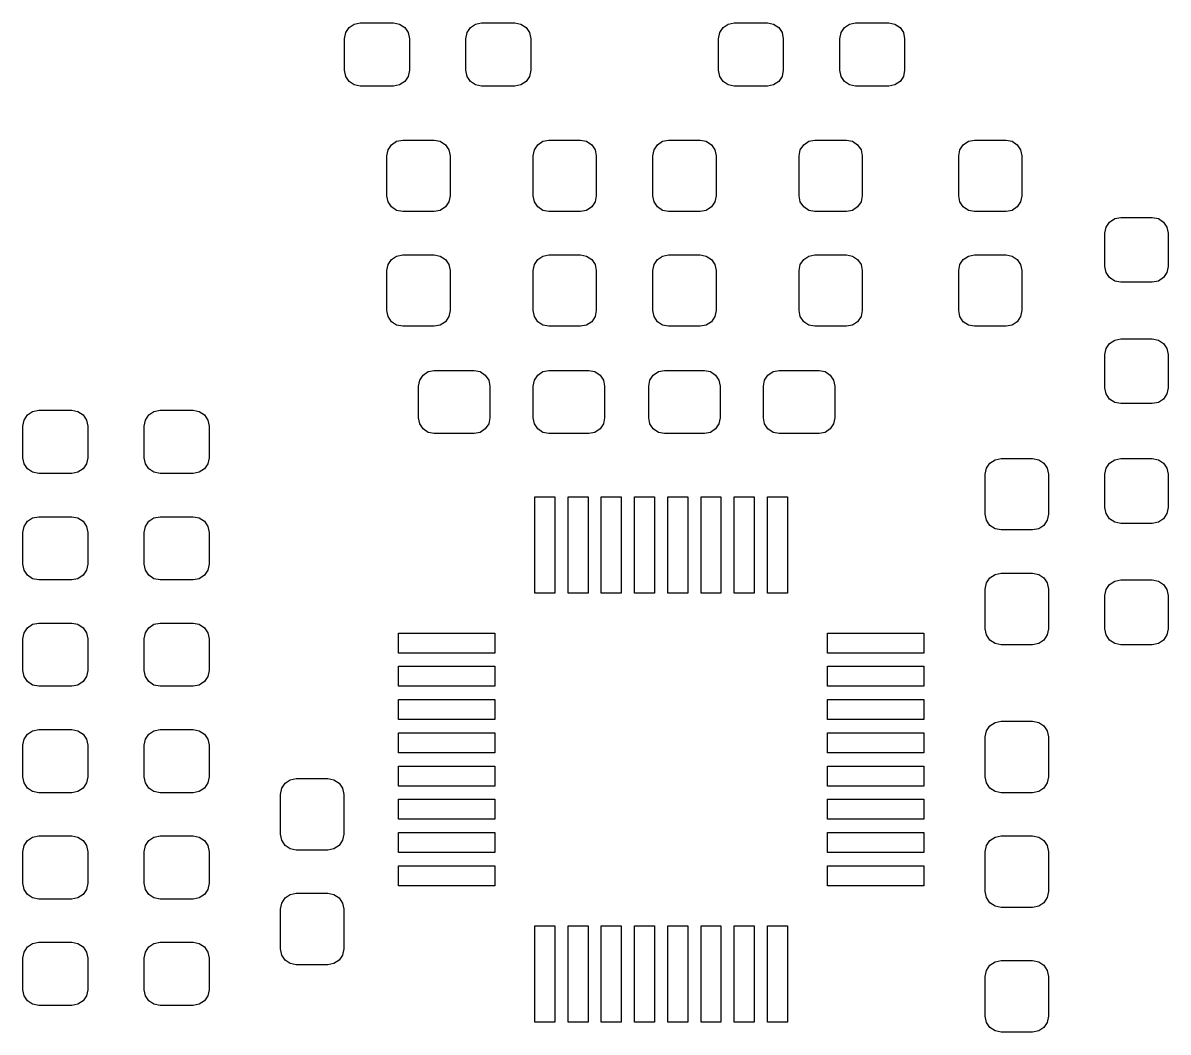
# Model space of a CAD drawing. Extents: x 102.9 to 148.3, y -104.1 to -77.3.
# Drawn here: x 131 to 148.22, y -92.47 to -77.3 of the extents above; entities that cross this region are included whole.
import ezdxf

# ---------------------------------------------------------------- set-up
doc = ezdxf.new("R2010")
doc.units = 0
doc.layers.add('BLACK', color=7, linetype='CONTINUOUS')

msp = doc.modelspace()

# ---------------------------------------------------------------- linework, layer by layer
at = {"layer": 'BLACK', "linetype": 'CONTINUOUS'}
for p, q in [((135.907062, -77.369562), (135.984113, -77.318079)), ((135.984113, -77.318079), (136.075, -77.3)), ((136.075, -77.3), (136.575, -77.3)), ((136.575, -77.3), (136.665887, -77.318079)), ((136.665887, -77.318079), (136.742938, -77.369562)), ((137.732062, -77.369562), (137.809113, -77.318079)), ((137.809113, -77.318079), (137.9, -77.3)), ((137.9, -77.3), (138.4, -77.3)), ((138.4, -77.3), (138.490887, -77.318079)), ((138.490887, -77.318079), (138.567938, -77.369562)), ((141.532062, -77.369562), (141.609113, -77.318079)), ((141.609113, -77.318079), (141.7, -77.3)), ((141.7, -77.3), (142.2, -77.3)), ((142.2, -77.3), (142.290887, -77.318079)), ((142.290887, -77.318079), (142.367938, -77.369562)), ((143.357062, -77.369562), (143.434113, -77.318079)), ((143.434113, -77.318079), (143.525, -77.3)), ((143.525, -77.3), (144.025, -77.3)), ((144.025, -77.3), (144.115887, -77.318079)), ((144.115887, -77.318079), (144.192938, -77.369562)), ((135.8375, -77.5375), (135.855579, -77.446613)), ((135.855579, -77.446613), (135.907062, -77.369562)), ((136.742938, -77.369562), (136.794421, -77.446613)), ((136.794421, -77.446613), (136.8125, -77.5375)), ((137.6625, -77.5375), (137.680579, -77.446613)), ((137.680579, -77.446613), (137.732062, -77.369562)), ((138.567938, -77.369562), (138.619421, -77.446613)), ((138.619421, -77.446613), (138.6375, -77.5375)), ((141.4625, -77.5375), (141.480579, -77.446613)), ((141.480579, -77.446613), (141.532062, -77.369562)), ((142.367938, -77.369562), (142.419421, -77.446613)), ((142.419421, -77.446613), (142.4375, -77.5375)), ((143.2875, -77.5375), (143.305579, -77.446613)), ((143.305579, -77.446613), (143.357062, -77.369562)), ((144.192938, -77.369562), (144.244421, -77.446613)), ((144.244421, -77.446613), (144.2625, -77.5375)), ((135.8375, -78.0125), (135.8375, -77.5375)), ((136.8125, -77.5375), (136.8125, -78.0125)), ((137.6625, -78.0125), (137.6625, -77.5375)), ((138.6375, -77.5375), (138.6375, -78.0125)), ((141.4625, -78.0125), (141.4625, -77.5375)), ((142.4375, -77.5375), (142.4375, -78.0125)), ((143.2875, -78.0125), (143.2875, -77.5375)), ((144.2625, -77.5375), (144.2625, -78.0125)), ((135.855579, -78.103387), (135.8375, -78.0125)), ((136.8125, -78.0125), (136.794421, -78.103387)), ((137.680579, -78.103387), (137.6625, -78.0125)), ((138.6375, -78.0125), (138.619421, -78.103387)), ((141.480579, -78.103387), (141.4625, -78.0125)), ((142.4375, -78.0125), (142.419421, -78.103387)), ((143.305579, -78.103387), (143.2875, -78.0125)), ((144.2625, -78.0125), (144.244421, -78.103387)), ((135.907062, -78.180438), (135.855579, -78.103387)), ((135.984113, -78.231921), (135.907062, -78.180438)), ((136.742938, -78.180438), (136.665887, -78.231921)), ((136.794421, -78.103387), (136.742938, -78.180438)), ((137.732062, -78.180438), (137.680579, -78.103387)), ((137.809113, -78.231921), (137.732062, -78.180438)), ((138.567938, -78.180438), (138.490887, -78.231921)), ((138.619421, -78.103387), (138.567938, -78.180438)), ((141.532062, -78.180438), (141.480579, -78.103387)), ((141.609113, -78.231921), (141.532062, -78.180438)), ((142.367938, -78.180438), (142.290887, -78.231921)), ((142.419421, -78.103387), (142.367938, -78.180438)), ((143.357062, -78.180438), (143.305579, -78.103387)), ((143.434113, -78.231921), (143.357062, -78.180438)), ((144.192938, -78.180438), (144.115887, -78.231921)), ((144.244421, -78.103387), (144.192938, -78.180438)), ((136.075, -78.25), (135.984113, -78.231921)), ((136.575, -78.25), (136.075, -78.25)), ((136.665887, -78.231921), (136.575, -78.25)), ((137.9, -78.25), (137.809113, -78.231921)), ((138.4, -78.25), (137.9, -78.25)), ((138.490887, -78.231921), (138.4, -78.25)), ((141.7, -78.25), (141.609113, -78.231921)), ((142.2, -78.25), (141.7, -78.25)), ((142.290887, -78.231921), (142.2, -78.25)), ((143.525, -78.25), (143.434113, -78.231921)), ((144.025, -78.25), (143.525, -78.25)), ((144.115887, -78.231921), (144.025, -78.25)), ((136.621613, -79.080579), (136.7125, -79.0625)), ((136.7125, -79.0625), (137.1875, -79.0625)), ((137.1875, -79.0625), (137.278387, -79.080579)), ((138.821613, -79.080579), (138.9125, -79.0625)), ((138.9125, -79.0625), (139.3875, -79.0625)), ((139.3875, -79.0625), (139.478387, -79.080579)), ((140.621613, -79.080579), (140.7125, -79.0625)), ((140.7125, -79.0625), (141.1875, -79.0625)), ((141.1875, -79.0625), (141.278387, -79.080579)), ((142.821613, -79.080579), (142.9125, -79.0625)), ((142.9125, -79.0625), (143.3875, -79.0625)), ((143.3875, -79.0625), (143.478387, -79.080579)), ((145.221613, -79.080579), (145.3125, -79.0625)), ((145.3125, -79.0625), (145.7875, -79.0625)), ((145.7875, -79.0625), (145.878387, -79.080579)), ((136.475, -79.3), (136.493079, -79.209113)), ((136.493079, -79.209113), (136.544562, -79.132062)), ((136.544562, -79.132062), (136.621613, -79.080579)), ((137.278387, -79.080579), (137.355438, -79.132062)), ((137.355438, -79.132062), (137.406921, -79.209113)), ((137.406921, -79.209113), (137.425, -79.3)), ((138.675, -79.3), (138.693079, -79.209113)), ((138.693079, -79.209113), (138.744562, -79.132062)), ((138.744562, -79.132062), (138.821613, -79.080579)), ((139.478387, -79.080579), (139.555438, -79.132062)), ((139.555438, -79.132062), (139.606921, -79.209113)), ((139.606921, -79.209113), (139.625, -79.3)), ((140.475, -79.3), (140.493079, -79.209113)), ((140.493079, -79.209113), (140.544562, -79.132062)), ((140.544562, -79.132062), (140.621613, -79.080579)), ((141.278387, -79.080579), (141.355438, -79.132062)), ((141.355438, -79.132062), (141.406921, -79.209113)), ((141.406921, -79.209113), (141.425, -79.3)), ((142.675, -79.3), (142.693079, -79.209113)), ((142.693079, -79.209113), (142.744562, -79.132062)), ((142.744562, -79.132062), (142.821613, -79.080579)), ((143.478387, -79.080579), (143.555438, -79.132062)), ((143.555438, -79.132062), (143.606921, -79.209113)), ((143.606921, -79.209113), (143.625, -79.3)), ((145.075, -79.3), (145.093079, -79.209113)), ((145.093079, -79.209113), (145.144562, -79.132062)), ((145.144562, -79.132062), (145.221613, -79.080579)), ((145.878387, -79.080579), (145.955438, -79.132062)), ((145.955438, -79.132062), (146.006921, -79.209113)), ((146.006921, -79.209113), (146.025, -79.3)), ((136.475, -79.9), (136.475, -79.3)), ((137.425, -79.3), (137.425, -79.9)), ((138.675, -79.9), (138.675, -79.3)), ((139.625, -79.3), (139.625, -79.9)), ((140.475, -79.9), (140.475, -79.3)), ((141.425, -79.3), (141.425, -79.9)), ((142.675, -79.9), (142.675, -79.3)), ((143.625, -79.3), (143.625, -79.9)), ((145.075, -79.9), (145.075, -79.3)), ((146.025, -79.3), (146.025, -79.9)), ((136.493079, -79.990887), (136.475, -79.9)), ((137.425, -79.9), (137.406921, -79.990887)), ((138.693079, -79.990887), (138.675, -79.9)), ((139.625, -79.9), (139.606921, -79.990887)), ((140.493079, -79.990887), (140.475, -79.9)), ((141.425, -79.9), (141.406921, -79.990887)), ((142.693079, -79.990887), (142.675, -79.9)), ((143.625, -79.9), (143.606921, -79.990887)), ((145.093079, -79.990887), (145.075, -79.9)), ((146.025, -79.9), (146.006921, -79.990887)), ((136.544562, -80.067938), (136.493079, -79.990887)), ((136.621613, -80.119421), (136.544562, -80.067938)), ((137.355438, -80.067938), (137.278387, -80.119421)), ((137.406921, -79.990887), (137.355438, -80.067938)), ((138.744562, -80.067938), (138.693079, -79.990887)), ((138.821613, -80.119421), (138.744562, -80.067938)), ((139.555438, -80.067938), (139.478387, -80.119421)), ((139.606921, -79.990887), (139.555438, -80.067938)), ((140.544562, -80.067938), (140.493079, -79.990887)), ((140.621613, -80.119421), (140.544562, -80.067938)), ((141.355438, -80.067938), (141.278387, -80.119421)), ((141.406921, -79.990887), (141.355438, -80.067938)), ((142.744562, -80.067938), (142.693079, -79.990887)), ((142.821613, -80.119421), (142.744562, -80.067938)), ((143.555438, -80.067938), (143.478387, -80.119421)), ((143.606921, -79.990887), (143.555438, -80.067938)), ((145.144562, -80.067938), (145.093079, -79.990887)), ((145.221613, -80.119421), (145.144562, -80.067938)), ((145.955438, -80.067938), (145.878387, -80.119421)), ((146.006921, -79.990887), (145.955438, -80.067938)), ((136.7125, -80.1375), (136.621613, -80.119421)), ((137.1875, -80.1375), (136.7125, -80.1375)), ((137.278387, -80.119421), (137.1875, -80.1375)), ((138.9125, -80.1375), (138.821613, -80.119421)), ((139.3875, -80.1375), (138.9125, -80.1375)), ((139.478387, -80.119421), (139.3875, -80.1375)), ((140.7125, -80.1375), (140.621613, -80.119421)), ((141.1875, -80.1375), (140.7125, -80.1375)), ((141.278387, -80.119421), (141.1875, -80.1375)), ((142.9125, -80.1375), (142.821613, -80.119421)), ((143.3875, -80.1375), (142.9125, -80.1375)), ((143.478387, -80.119421), (143.3875, -80.1375)), ((145.3125, -80.1375), (145.221613, -80.119421)), ((145.7875, -80.1375), (145.3125, -80.1375)), ((145.878387, -80.119421), (145.7875, -80.1375)), ((147.344562, -80.294562), (147.421613, -80.243079)), ((147.421613, -80.243079), (147.5125, -80.225)), ((147.5125, -80.225), (147.9875, -80.225)), ((147.9875, -80.225), (148.078387, -80.243079)), ((148.078387, -80.243079), (148.155438, -80.294562)), ((147.275, -80.4625), (147.293079, -80.371613)), ((147.293079, -80.371613), (147.344562, -80.294562)), ((148.155438, -80.294562), (148.206921, -80.371613)), ((148.206921, -80.371613), (148.225, -80.4625)), ((147.275, -80.9625), (147.275, -80.4625)), ((148.225, -80.4625), (148.225, -80.9625)), ((136.475, -81.025), (136.493079, -80.934113)), ((136.493079, -80.934113), (136.544562, -80.857062)), ((136.544562, -80.857062), (136.621613, -80.805579)), ((136.621613, -80.805579), (136.7125, -80.7875)), ((136.7125, -80.7875), (137.1875, -80.7875)), ((137.1875, -80.7875), (137.278387, -80.805579)), ((137.278387, -80.805579), (137.355438, -80.857062)), ((137.355438, -80.857062), (137.406921, -80.934113)), ((137.406921, -80.934113), (137.425, -81.025)), ((138.675, -81.025), (138.693079, -80.934113)), ((138.693079, -80.934113), (138.744562, -80.857062)), ((138.744562, -80.857062), (138.821613, -80.805579)), ((138.821613, -80.805579), (138.9125, -80.7875)), ((138.9125, -80.7875), (139.3875, -80.7875)), ((139.3875, -80.7875), (139.478387, -80.805579)), ((139.478387, -80.805579), (139.555438, -80.857062)), ((139.555438, -80.857062), (139.606921, -80.934113)), ((139.606921, -80.934113), (139.625, -81.025)), ((140.475, -81.025), (140.493079, -80.934113)), ((140.493079, -80.934113), (140.544562, -80.857062)), ((140.544562, -80.857062), (140.621613, -80.805579)), ((140.621613, -80.805579), (140.7125, -80.7875)), ((140.7125, -80.7875), (141.1875, -80.7875)), ((141.1875, -80.7875), (141.278387, -80.805579)), ((141.278387, -80.805579), (141.355438, -80.857062)), ((141.355438, -80.857062), (141.406921, -80.934113)), ((141.406921, -80.934113), (141.425, -81.025)), ((142.675, -81.025), (142.693079, -80.934113)), ((142.693079, -80.934113), (142.744562, -80.857062)), ((142.744562, -80.857062), (142.821613, -80.805579)), ((142.821613, -80.805579), (142.9125, -80.7875)), ((142.9125, -80.7875), (143.3875, -80.7875)), ((143.3875, -80.7875), (143.478387, -80.805579)), ((143.478387, -80.805579), (143.555438, -80.857062)), ((143.555438, -80.857062), (143.606921, -80.934113)), ((143.606921, -80.934113), (143.625, -81.025)), ((145.075, -81.025), (145.093079, -80.934113)), ((145.093079, -80.934113), (145.144562, -80.857062)), ((145.144562, -80.857062), (145.221613, -80.805579)), ((145.221613, -80.805579), (145.3125, -80.7875)), ((145.3125, -80.7875), (145.7875, -80.7875)), ((145.7875, -80.7875), (145.878387, -80.805579)), ((145.878387, -80.805579), (145.955438, -80.857062)), ((145.955438, -80.857062), (146.006921, -80.934113)), ((146.006921, -80.934113), (146.025, -81.025)), ((136.475, -81.625), (136.475, -81.025)), ((137.425, -81.025), (137.425, -81.625)), ((138.675, -81.625), (138.675, -81.025)), ((139.625, -81.025), (139.625, -81.625)), ((140.475, -81.625), (140.475, -81.025)), ((141.425, -81.025), (141.425, -81.625)), ((142.675, -81.625), (142.675, -81.025)), ((143.625, -81.025), (143.625, -81.625)), ((145.075, -81.625), (145.075, -81.025)), ((146.025, -81.025), (146.025, -81.625)), ((147.293079, -81.053387), (147.275, -80.9625)), ((147.344562, -81.130438), (147.293079, -81.053387)), ((148.206921, -81.053387), (148.155438, -81.130438)), ((148.225, -80.9625), (148.206921, -81.053387)), ((147.421613, -81.181921), (147.344562, -81.130438)), ((147.5125, -81.2), (147.421613, -81.181921)), ((147.9875, -81.2), (147.5125, -81.2)), ((148.078387, -81.181921), (147.9875, -81.2)), ((148.155438, -81.130438), (148.078387, -81.181921)), ((136.493079, -81.715887), (136.475, -81.625)), ((137.425, -81.625), (137.406921, -81.715887)), ((138.693079, -81.715887), (138.675, -81.625)), ((139.625, -81.625), (139.606921, -81.715887)), ((140.493079, -81.715887), (140.475, -81.625)), ((141.425, -81.625), (141.406921, -81.715887)), ((142.693079, -81.715887), (142.675, -81.625)), ((143.625, -81.625), (143.606921, -81.715887)), ((145.093079, -81.715887), (145.075, -81.625)), ((146.025, -81.625), (146.006921, -81.715887)), ((136.544562, -81.792938), (136.493079, -81.715887)), ((136.621613, -81.844421), (136.544562, -81.792938)), ((137.355438, -81.792938), (137.278387, -81.844421)), ((137.406921, -81.715887), (137.355438, -81.792938)), ((138.744562, -81.792938), (138.693079, -81.715887)), ((138.821613, -81.844421), (138.744562, -81.792938)), ((139.555438, -81.792938), (139.478387, -81.844421)), ((139.606921, -81.715887), (139.555438, -81.792938)), ((140.544562, -81.792938), (140.493079, -81.715887)), ((140.621613, -81.844421), (140.544562, -81.792938)), ((141.355438, -81.792938), (141.278387, -81.844421)), ((141.406921, -81.715887), (141.355438, -81.792938)), ((142.744562, -81.792938), (142.693079, -81.715887)), ((142.821613, -81.844421), (142.744562, -81.792938)), ((143.555438, -81.792938), (143.478387, -81.844421)), ((143.606921, -81.715887), (143.555438, -81.792938)), ((145.144562, -81.792938), (145.093079, -81.715887)), ((145.221613, -81.844421), (145.144562, -81.792938)), ((145.955438, -81.792938), (145.878387, -81.844421)), ((146.006921, -81.715887), (145.955438, -81.792938)), ((136.7125, -81.8625), (136.621613, -81.844421)), ((137.1875, -81.8625), (136.7125, -81.8625)), ((137.278387, -81.844421), (137.1875, -81.8625)), ((138.9125, -81.8625), (138.821613, -81.844421)), ((139.3875, -81.8625), (138.9125, -81.8625)), ((139.478387, -81.844421), (139.3875, -81.8625)), ((140.7125, -81.8625), (140.621613, -81.844421)), ((141.1875, -81.8625), (140.7125, -81.8625)), ((141.278387, -81.844421), (141.1875, -81.8625)), ((142.9125, -81.8625), (142.821613, -81.844421)), ((143.3875, -81.8625), (142.9125, -81.8625)), ((143.478387, -81.844421), (143.3875, -81.8625)), ((145.3125, -81.8625), (145.221613, -81.844421)), ((145.7875, -81.8625), (145.3125, -81.8625)), ((145.878387, -81.844421), (145.7875, -81.8625)), ((147.293079, -82.196613), (147.344562, -82.119562)), ((147.344562, -82.119562), (147.421613, -82.068079)), ((147.421613, -82.068079), (147.5125, -82.05)), ((147.5125, -82.05), (147.9875, -82.05)), ((147.9875, -82.05), (148.078387, -82.068079)), ((148.078387, -82.068079), (148.155438, -82.119562)), ((148.155438, -82.119562), (148.206921, -82.196613)), ((147.275, -82.2875), (147.293079, -82.196613)), ((147.275, -82.7875), (147.275, -82.2875)), ((148.206921, -82.196613), (148.225, -82.2875)), ((148.225, -82.2875), (148.225, -82.7875)), ((136.95, -82.7625), (136.968079, -82.671613)), ((136.968079, -82.671613), (137.019562, -82.594562)), ((137.019562, -82.594562), (137.096613, -82.543079)), ((137.096613, -82.543079), (137.1875, -82.525)), ((137.1875, -82.525), (137.7875, -82.525)), ((137.7875, -82.525), (137.878387, -82.543079)), ((137.878387, -82.543079), (137.955438, -82.594562)), ((137.955438, -82.594562), (138.006921, -82.671613)), ((138.006921, -82.671613), (138.025, -82.7625)), ((138.675, -82.7625), (138.693079, -82.671613)), ((138.693079, -82.671613), (138.744562, -82.594562)), ((138.744562, -82.594562), (138.821613, -82.543079)), ((138.821613, -82.543079), (138.9125, -82.525)), ((138.9125, -82.525), (139.5125, -82.525)), ((139.5125, -82.525), (139.603387, -82.543079)), ((139.603387, -82.543079), (139.680438, -82.594562)), ((139.680438, -82.594562), (139.731921, -82.671613)), ((139.731921, -82.671613), (139.75, -82.7625)), ((140.4125, -82.7625), (140.430579, -82.671613)), ((140.430579, -82.671613), (140.482062, -82.594562)), ((140.482062, -82.594562), (140.559113, -82.543079)), ((140.559113, -82.543079), (140.65, -82.525)), ((140.65, -82.525), (141.25, -82.525)), ((141.25, -82.525), (141.340887, -82.543079)), ((141.340887, -82.543079), (141.417938, -82.594562)), ((141.417938, -82.594562), (141.469421, -82.671613)), ((141.469421, -82.671613), (141.4875, -82.7625)), ((142.1375, -82.7625), (142.155579, -82.671613)), ((142.155579, -82.671613), (142.207062, -82.594562)), ((142.207062, -82.594562), (142.284113, -82.543079)), ((142.284113, -82.543079), (142.375, -82.525)), ((142.375, -82.525), (142.975, -82.525)), ((142.975, -82.525), (143.065887, -82.543079)), ((143.065887, -82.543079), (143.142938, -82.594562)), ((143.142938, -82.594562), (143.194421, -82.671613)), ((143.194421, -82.671613), (143.2125, -82.7625)), ((136.95, -83.2375), (136.95, -82.7625)), ((138.025, -82.7625), (138.025, -83.2375)), ((138.675, -83.2375), (138.675, -82.7625)), ((139.75, -82.7625), (139.75, -83.2375)), ((140.4125, -83.2375), (140.4125, -82.7625)), ((141.4875, -82.7625), (141.4875, -83.2375)), ((142.1375, -83.2375), (142.1375, -82.7625)), ((143.2125, -82.7625), (143.2125, -83.2375)), ((147.293079, -82.878387), (147.275, -82.7875)), ((148.225, -82.7875), (148.206921, -82.878387)), ((147.344562, -82.955438), (147.293079, -82.878387)), ((147.421613, -83.006921), (147.344562, -82.955438)), ((147.5125, -83.025), (147.421613, -83.006921)), ((148.078387, -83.006921), (147.9875, -83.025)), ((148.155438, -82.955438), (148.078387, -83.006921)), ((148.206921, -82.878387), (148.155438, -82.955438)), ((131.018079, -83.271613), (131.069562, -83.194562)), ((131.069562, -83.194562), (131.146613, -83.143079)), ((131.146613, -83.143079), (131.2375, -83.125)), ((131.2375, -83.125), (131.7375, -83.125)), ((131.7375, -83.125), (131.828387, -83.143079)), ((131.828387, -83.143079), (131.905438, -83.194562)), ((131.905438, -83.194562), (131.956921, -83.271613)), ((132.843079, -83.271613), (132.894562, -83.194562)), ((132.894562, -83.194562), (132.971613, -83.143079)), ((132.971613, -83.143079), (133.0625, -83.125)), ((133.0625, -83.125), (133.5625, -83.125)), ((133.5625, -83.125), (133.653387, -83.143079)), ((133.653387, -83.143079), (133.730438, -83.194562)), ((133.730438, -83.194562), (133.781921, -83.271613)), ((147.9875, -83.025), (147.5125, -83.025)), ((131, -83.3625), (131.018079, -83.271613)), ((131, -83.8375), (131, -83.3625)), ((131.956921, -83.271613), (131.975, -83.3625)), ((131.975, -83.3625), (131.975, -83.8375)), ((132.825, -83.3625), (132.843079, -83.271613)), ((132.825, -83.8375), (132.825, -83.3625)), ((133.781921, -83.271613), (133.8, -83.3625)), ((133.8, -83.3625), (133.8, -83.8375)), ((136.968079, -83.328387), (136.95, -83.2375)), ((137.019562, -83.405438), (136.968079, -83.328387)), ((138.006921, -83.328387), (137.955438, -83.405438)), ((138.025, -83.2375), (138.006921, -83.328387)), ((138.693079, -83.328387), (138.675, -83.2375)), ((138.744562, -83.405438), (138.693079, -83.328387)), ((139.731921, -83.328387), (139.680438, -83.405438)), ((139.75, -83.2375), (139.731921, -83.328387)), ((140.430579, -83.328387), (140.4125, -83.2375)), ((140.482062, -83.405438), (140.430579, -83.328387)), ((141.469421, -83.328387), (141.417938, -83.405438)), ((141.4875, -83.2375), (141.469421, -83.328387)), ((142.155579, -83.328387), (142.1375, -83.2375)), ((142.207062, -83.405438), (142.155579, -83.328387)), ((143.194421, -83.328387), (143.142938, -83.405438)), ((143.2125, -83.2375), (143.194421, -83.328387)), ((137.096613, -83.456921), (137.019562, -83.405438)), ((137.1875, -83.475), (137.096613, -83.456921)), ((137.7875, -83.475), (137.1875, -83.475)), ((137.878387, -83.456921), (137.7875, -83.475)), ((137.955438, -83.405438), (137.878387, -83.456921)), ((138.821613, -83.456921), (138.744562, -83.405438)), ((138.9125, -83.475), (138.821613, -83.456921)), ((139.5125, -83.475), (138.9125, -83.475)), ((139.603387, -83.456921), (139.5125, -83.475)), ((139.680438, -83.405438), (139.603387, -83.456921)), ((140.559113, -83.456921), (140.482062, -83.405438)), ((140.65, -83.475), (140.559113, -83.456921)), ((141.25, -83.475), (140.65, -83.475)), ((141.340887, -83.456921), (141.25, -83.475)), ((141.417938, -83.405438), (141.340887, -83.456921)), ((142.284113, -83.456921), (142.207062, -83.405438)), ((142.375, -83.475), (142.284113, -83.456921)), ((142.975, -83.475), (142.375, -83.475)), ((143.065887, -83.456921), (142.975, -83.475)), ((143.142938, -83.405438), (143.065887, -83.456921)), ((131.018079, -83.928387), (131, -83.8375)), ((131.975, -83.8375), (131.956921, -83.928387)), ((132.843079, -83.928387), (132.825, -83.8375)), ((133.8, -83.8375), (133.781921, -83.928387)), ((145.544562, -83.919562), (145.621613, -83.868079)), ((145.621613, -83.868079), (145.7125, -83.85)), ((145.7125, -83.85), (146.1875, -83.85)), ((146.1875, -83.85), (146.278387, -83.868079)), ((146.278387, -83.868079), (146.355438, -83.919562)), ((147.344562, -83.919562), (147.421613, -83.868079)), ((147.421613, -83.868079), (147.5125, -83.85)), ((147.5125, -83.85), (147.9875, -83.85)), ((147.9875, -83.85), (148.078387, -83.868079)), ((148.078387, -83.868079), (148.155438, -83.919562)), ((131.069562, -84.005438), (131.018079, -83.928387)), ((131.146613, -84.056921), (131.069562, -84.005438)), ((131.2375, -84.075), (131.146613, -84.056921)), ((131.828387, -84.056921), (131.7375, -84.075)), ((131.905438, -84.005438), (131.828387, -84.056921)), ((131.956921, -83.928387), (131.905438, -84.005438)), ((132.894562, -84.005438), (132.843079, -83.928387)), ((132.971613, -84.056921), (132.894562, -84.005438)), ((133.0625, -84.075), (132.971613, -84.056921)), ((133.653387, -84.056921), (133.5625, -84.075)), ((133.730438, -84.005438), (133.653387, -84.056921)), ((133.781921, -83.928387), (133.730438, -84.005438)), ((145.475, -84.0875), (145.493079, -83.996613)), ((145.493079, -83.996613), (145.544562, -83.919562)), ((146.355438, -83.919562), (146.406921, -83.996613)), ((146.406921, -83.996613), (146.425, -84.0875)), ((147.275, -84.0875), (147.293079, -83.996613)), ((147.293079, -83.996613), (147.344562, -83.919562)), ((148.155438, -83.919562), (148.206921, -83.996613)), ((148.206921, -83.996613), (148.225, -84.0875)), ((131.7375, -84.075), (131.2375, -84.075)), ((133.5625, -84.075), (133.0625, -84.075)), ((145.475, -84.6875), (145.475, -84.0875)), ((146.425, -84.0875), (146.425, -84.6875)), ((147.275, -84.5875), (147.275, -84.0875)), ((148.225, -84.0875), (148.225, -84.5875)), ((138.7, -85.875), (138.7, -84.425)), ((138.7, -84.425), (139, -84.425)), ((139, -84.425), (139, -85.875)), ((139.2, -85.875), (139.2, -84.425)), ((139.2, -84.425), (139.5, -84.425)), ((139.5, -84.425), (139.5, -85.875)), ((139.7, -85.875), (139.7, -84.425)), ((139.7, -84.425), (140, -84.425)), ((140, -84.425), (140, -85.875)), ((140.2, -85.875), (140.2, -84.425)), ((140.2, -84.425), (140.5, -84.425)), ((140.5, -84.425), (140.5, -85.875)), ((140.7, -85.875), (140.7, -84.425)), ((140.7, -84.425), (141, -84.425)), ((141, -84.425), (141, -85.875)), ((141.2, -85.875), (141.2, -84.425)), ((141.2, -84.425), (141.5, -84.425)), ((141.5, -84.425), (141.5, -85.875)), ((141.7, -85.875), (141.7, -84.425)), ((141.7, -84.425), (142, -84.425)), ((142, -84.425), (142, -85.875)), ((142.2, -85.875), (142.2, -84.425)), ((142.2, -84.425), (142.5, -84.425)), ((142.5, -84.425), (142.5, -85.875)), ((131.069562, -84.794562), (131.146613, -84.743079)), ((131.146613, -84.743079), (131.2375, -84.725)), ((131.2375, -84.725), (131.7375, -84.725)), ((131.7375, -84.725), (131.828387, -84.743079)), ((131.828387, -84.743079), (131.905438, -84.794562)), ((132.894562, -84.794562), (132.971613, -84.743079)), ((132.971613, -84.743079), (133.0625, -84.725)), ((133.0625, -84.725), (133.5625, -84.725)), ((133.5625, -84.725), (133.653387, -84.743079)), ((133.653387, -84.743079), (133.730438, -84.794562)), ((145.493079, -84.778387), (145.475, -84.6875)), ((146.425, -84.6875), (146.406921, -84.778387)), ((147.293079, -84.678387), (147.275, -84.5875)), ((147.344562, -84.755438), (147.293079, -84.678387)), ((148.206921, -84.678387), (148.155438, -84.755438)), ((148.225, -84.5875), (148.206921, -84.678387)), ((131, -84.9625), (131.018079, -84.871613)), ((131.018079, -84.871613), (131.069562, -84.794562)), ((131.905438, -84.794562), (131.956921, -84.871613)), ((131.956921, -84.871613), (131.975, -84.9625)), ((132.825, -84.9625), (132.843079, -84.871613)), ((132.843079, -84.871613), (132.894562, -84.794562)), ((133.730438, -84.794562), (133.781921, -84.871613)), ((133.781921, -84.871613), (133.8, -84.9625)), ((145.544562, -84.855438), (145.493079, -84.778387)), ((145.621613, -84.906921), (145.544562, -84.855438)), ((145.7125, -84.925), (145.621613, -84.906921)), ((146.278387, -84.906921), (146.1875, -84.925)), ((146.355438, -84.855438), (146.278387, -84.906921)), ((146.406921, -84.778387), (146.355438, -84.855438)), ((147.421613, -84.806921), (147.344562, -84.755438)), ((147.5125, -84.825), (147.421613, -84.806921)), ((147.9875, -84.825), (147.5125, -84.825)), ((148.078387, -84.806921), (147.9875, -84.825)), ((148.155438, -84.755438), (148.078387, -84.806921)), ((131, -85.4375), (131, -84.9625)), ((131.975, -84.9625), (131.975, -85.4375)), ((132.825, -85.4375), (132.825, -84.9625)), ((133.8, -84.9625), (133.8, -85.4375)), ((146.1875, -84.925), (145.7125, -84.925)), ((131.018079, -85.528387), (131, -85.4375)), ((131.069562, -85.605438), (131.018079, -85.528387)), ((131.146613, -85.656921), (131.069562, -85.605438)), ((131.905438, -85.605438), (131.828387, -85.656921)), ((131.956921, -85.528387), (131.905438, -85.605438)), ((131.975, -85.4375), (131.956921, -85.528387)), ((132.843079, -85.528387), (132.825, -85.4375)), ((132.894562, -85.605438), (132.843079, -85.528387)), ((132.971613, -85.656921), (132.894562, -85.605438)), ((133.730438, -85.605438), (133.653387, -85.656921)), ((133.781921, -85.528387), (133.730438, -85.605438)), ((133.8, -85.4375), (133.781921, -85.528387)), ((145.544562, -85.644562), (145.621613, -85.593079)), ((145.621613, -85.593079), (145.7125, -85.575)), ((145.7125, -85.575), (146.1875, -85.575)), ((146.1875, -85.575), (146.278387, -85.593079)), ((146.278387, -85.593079), (146.355438, -85.644562)), ((131.2375, -85.675), (131.146613, -85.656921)), ((131.7375, -85.675), (131.2375, -85.675)), ((131.828387, -85.656921), (131.7375, -85.675)), ((133.0625, -85.675), (132.971613, -85.656921)), ((133.5625, -85.675), (133.0625, -85.675)), ((133.653387, -85.656921), (133.5625, -85.675)), ((145.475, -85.8125), (145.493079, -85.721613)), ((145.493079, -85.721613), (145.544562, -85.644562)), ((146.355438, -85.644562), (146.406921, -85.721613)), ((146.406921, -85.721613), (146.425, -85.8125)), ((147.293079, -85.821613), (147.344562, -85.744562)), ((147.344562, -85.744562), (147.421613, -85.693079)), ((147.421613, -85.693079), (147.5125, -85.675)), ((147.5125, -85.675), (147.9875, -85.675)), ((147.9875, -85.675), (148.078387, -85.693079)), ((148.078387, -85.693079), (148.155438, -85.744562)), ((148.155438, -85.744562), (148.206921, -85.821613)), ((139, -85.875), (138.7, -85.875)), ((139.5, -85.875), (139.2, -85.875)), ((140, -85.875), (139.7, -85.875)), ((140.5, -85.875), (140.2, -85.875)), ((141, -85.875), (140.7, -85.875)), ((141.5, -85.875), (141.2, -85.875)), ((142, -85.875), (141.7, -85.875)), ((142.5, -85.875), (142.2, -85.875)), ((145.475, -86.4125), (145.475, -85.8125)), ((146.425, -85.8125), (146.425, -86.4125)), ((147.275, -85.9125), (147.293079, -85.821613)), ((147.275, -86.4125), (147.275, -85.9125)), ((148.206921, -85.821613), (148.225, -85.9125)), ((148.225, -85.9125), (148.225, -86.4125)), ((131.018079, -86.471613), (131.069562, -86.394562)), ((131.069562, -86.394562), (131.146613, -86.343079)), ((131.146613, -86.343079), (131.2375, -86.325)), ((131.2375, -86.325), (131.7375, -86.325)), ((131.7375, -86.325), (131.828387, -86.343079)), ((131.828387, -86.343079), (131.905438, -86.394562)), ((131.905438, -86.394562), (131.956921, -86.471613)), ((132.843079, -86.471613), (132.894562, -86.394562)), ((132.894562, -86.394562), (132.971613, -86.343079)), ((132.971613, -86.343079), (133.0625, -86.325)), ((133.0625, -86.325), (133.5625, -86.325)), ((133.5625, -86.325), (133.653387, -86.343079)), ((133.653387, -86.343079), (133.730438, -86.394562)), ((133.730438, -86.394562), (133.781921, -86.471613)), ((145.493079, -86.503387), (145.475, -86.4125)), ((146.425, -86.4125), (146.406921, -86.503387)), ((147.293079, -86.503387), (147.275, -86.4125)), ((148.225, -86.4125), (148.206921, -86.503387)), ((131, -86.5625), (131.018079, -86.471613)), ((131, -87.0375), (131, -86.5625)), ((131.956921, -86.471613), (131.975, -86.5625)), ((131.975, -86.5625), (131.975, -87.0375)), ((132.825, -86.5625), (132.843079, -86.471613)), ((132.825, -87.0375), (132.825, -86.5625)), ((133.781921, -86.471613), (133.8, -86.5625)), ((133.8, -86.5625), (133.8, -87.0375)), ((136.65, -86.775), (136.65, -86.475)), ((136.65, -86.475), (138.1, -86.475)), ((138.1, -86.475), (138.1, -86.775)), ((143.1, -86.775), (143.1, -86.475)), ((143.1, -86.475), (144.55, -86.475)), ((144.55, -86.475), (144.55, -86.775)), ((145.544562, -86.580438), (145.493079, -86.503387)), ((145.621613, -86.631921), (145.544562, -86.580438)), ((145.7125, -86.65), (145.621613, -86.631921)), ((146.278387, -86.631921), (146.1875, -86.65)), ((146.355438, -86.580438), (146.278387, -86.631921)), ((146.406921, -86.503387), (146.355438, -86.580438)), ((147.344562, -86.580438), (147.293079, -86.503387)), ((147.421613, -86.631921), (147.344562, -86.580438)), ((147.5125, -86.65), (147.421613, -86.631921)), ((148.078387, -86.631921), (147.9875, -86.65)), ((148.155438, -86.580438), (148.078387, -86.631921)), ((148.206921, -86.503387), (148.155438, -86.580438)), ((138.1, -86.775), (136.65, -86.775)), ((144.55, -86.775), (143.1, -86.775)), ((146.1875, -86.65), (145.7125, -86.65)), ((147.9875, -86.65), (147.5125, -86.65)), ((136.65, -87.275), (136.65, -86.975)), ((136.65, -86.975), (138.1, -86.975)), ((138.1, -86.975), (138.1, -87.275)), ((143.1, -87.275), (143.1, -86.975)), ((143.1, -86.975), (144.55, -86.975)), ((144.55, -86.975), (144.55, -87.275)), ((131.018079, -87.128387), (131, -87.0375)), ((131.069562, -87.205438), (131.018079, -87.128387)), ((131.956921, -87.128387), (131.905438, -87.205438)), ((131.975, -87.0375), (131.956921, -87.128387)), ((132.843079, -87.128387), (132.825, -87.0375)), ((132.894562, -87.205438), (132.843079, -87.128387)), ((133.781921, -87.128387), (133.730438, -87.205438)), ((133.8, -87.0375), (133.781921, -87.128387)), ((131.146613, -87.256921), (131.069562, -87.205438)), ((131.2375, -87.275), (131.146613, -87.256921)), ((131.7375, -87.275), (131.2375, -87.275)), ((131.828387, -87.256921), (131.7375, -87.275)), ((131.905438, -87.205438), (131.828387, -87.256921)), ((132.971613, -87.256921), (132.894562, -87.205438)), ((133.0625, -87.275), (132.971613, -87.256921)), ((133.5625, -87.275), (133.0625, -87.275)), ((133.653387, -87.256921), (133.5625, -87.275)), ((133.730438, -87.205438), (133.653387, -87.256921)), ((138.1, -87.275), (136.65, -87.275)), ((144.55, -87.275), (143.1, -87.275)), ((136.65, -87.775), (136.65, -87.475)), ((136.65, -87.475), (138.1, -87.475)), ((138.1, -87.475), (138.1, -87.775)), ((143.1, -87.775), (143.1, -87.475)), ((143.1, -87.475), (144.55, -87.475)), ((144.55, -87.475), (144.55, -87.775)), ((138.1, -87.775), (136.65, -87.775)), ((144.55, -87.775), (143.1, -87.775)), ((145.544562, -87.869562), (145.621613, -87.818079)), ((145.621613, -87.818079), (145.7125, -87.8)), ((145.7125, -87.8), (146.1875, -87.8)), ((146.1875, -87.8), (146.278387, -87.818079)), ((146.278387, -87.818079), (146.355438, -87.869562)), ((131.018079, -88.071613), (131.069562, -87.994562)), ((131.069562, -87.994562), (131.146613, -87.943079)), ((131.146613, -87.943079), (131.2375, -87.925)), ((131.2375, -87.925), (131.7375, -87.925)), ((131.7375, -87.925), (131.828387, -87.943079)), ((131.828387, -87.943079), (131.905438, -87.994562)), ((131.905438, -87.994562), (131.956921, -88.071613)), ((132.843079, -88.071613), (132.894562, -87.994562)), ((132.894562, -87.994562), (132.971613, -87.943079)), ((132.971613, -87.943079), (133.0625, -87.925)), ((133.0625, -87.925), (133.5625, -87.925)), ((133.5625, -87.925), (133.653387, -87.943079)), ((133.653387, -87.943079), (133.730438, -87.994562)), ((133.730438, -87.994562), (133.781921, -88.071613)), ((136.65, -88.275), (136.65, -87.975)), ((136.65, -87.975), (138.1, -87.975)), ((138.1, -87.975), (138.1, -88.275)), ((143.1, -88.275), (143.1, -87.975)), ((143.1, -87.975), (144.55, -87.975)), ((144.55, -87.975), (144.55, -88.275)), ((145.475, -88.0375), (145.493079, -87.946613)), ((145.493079, -87.946613), (145.544562, -87.869562)), ((146.355438, -87.869562), (146.406921, -87.946613)), ((146.406921, -87.946613), (146.425, -88.0375)), ((131, -88.1625), (131.018079, -88.071613)), ((131, -88.6375), (131, -88.1625)), ((131.956921, -88.071613), (131.975, -88.1625)), ((131.975, -88.1625), (131.975, -88.6375)), ((132.825, -88.1625), (132.843079, -88.071613)), ((132.825, -88.6375), (132.825, -88.1625)), ((133.781921, -88.071613), (133.8, -88.1625)), ((133.8, -88.1625), (133.8, -88.6375)), ((145.475, -88.6375), (145.475, -88.0375)), ((146.425, -88.0375), (146.425, -88.6375)), ((138.1, -88.275), (136.65, -88.275)), ((144.55, -88.275), (143.1, -88.275)), ((136.65, -88.775), (136.65, -88.475)), ((136.65, -88.475), (138.1, -88.475)), ((138.1, -88.475), (138.1, -88.775)), ((143.1, -88.775), (143.1, -88.475)), ((143.1, -88.475), (144.55, -88.475)), ((144.55, -88.475), (144.55, -88.775)), ((131.018079, -88.728387), (131, -88.6375)), ((131.975, -88.6375), (131.956921, -88.728387)), ((132.843079, -88.728387), (132.825, -88.6375)), ((133.8, -88.6375), (133.781921, -88.728387)), ((134.944562, -88.732062), (135.021613, -88.680579)), ((135.021613, -88.680579), (135.1125, -88.6625)), ((135.1125, -88.6625), (135.5875, -88.6625)), ((135.5875, -88.6625), (135.678387, -88.680579)), ((135.678387, -88.680579), (135.755438, -88.732062)), ((145.493079, -88.728387), (145.475, -88.6375)), ((146.425, -88.6375), (146.406921, -88.728387)), ((131.069562, -88.805438), (131.018079, -88.728387)), ((131.146613, -88.856921), (131.069562, -88.805438)), ((131.2375, -88.875), (131.146613, -88.856921)), ((131.7375, -88.875), (131.2375, -88.875)), ((131.828387, -88.856921), (131.7375, -88.875)), ((131.905438, -88.805438), (131.828387, -88.856921)), ((131.956921, -88.728387), (131.905438, -88.805438)), ((132.894562, -88.805438), (132.843079, -88.728387)), ((132.971613, -88.856921), (132.894562, -88.805438)), ((133.0625, -88.875), (132.971613, -88.856921)), ((133.5625, -88.875), (133.0625, -88.875)), ((133.653387, -88.856921), (133.5625, -88.875)), ((133.730438, -88.805438), (133.653387, -88.856921)), ((133.781921, -88.728387), (133.730438, -88.805438)), ((134.875, -88.9), (134.893079, -88.809113)), ((134.893079, -88.809113), (134.944562, -88.732062)), ((135.755438, -88.732062), (135.806921, -88.809113)), ((135.806921, -88.809113), (135.825, -88.9)), ((138.1, -88.775), (136.65, -88.775)), ((144.55, -88.775), (143.1, -88.775)), ((145.544562, -88.805438), (145.493079, -88.728387)), ((145.621613, -88.856921), (145.544562, -88.805438)), ((145.7125, -88.875), (145.621613, -88.856921)), ((146.1875, -88.875), (145.7125, -88.875)), ((146.278387, -88.856921), (146.1875, -88.875)), ((146.355438, -88.805438), (146.278387, -88.856921)), ((146.406921, -88.728387), (146.355438, -88.805438)), ((134.875, -89.5), (134.875, -88.9)), ((135.825, -88.9), (135.825, -89.5)), ((136.65, -89.275), (136.65, -88.975)), ((136.65, -88.975), (138.1, -88.975)), ((138.1, -88.975), (138.1, -89.275)), ((143.1, -89.275), (143.1, -88.975)), ((143.1, -88.975), (144.55, -88.975)), ((144.55, -88.975), (144.55, -89.275)), ((138.1, -89.275), (136.65, -89.275)), ((144.55, -89.275), (143.1, -89.275)), ((131.069562, -89.594562), (131.146613, -89.543079)), ((131.146613, -89.543079), (131.2375, -89.525)), ((131.2375, -89.525), (131.7375, -89.525)), ((131.7375, -89.525), (131.828387, -89.543079)), ((131.828387, -89.543079), (131.905438, -89.594562)), ((132.894562, -89.594562), (132.971613, -89.543079)), ((132.971613, -89.543079), (133.0625, -89.525)), ((133.0625, -89.525), (133.5625, -89.525)), ((133.5625, -89.525), (133.653387, -89.543079)), ((133.653387, -89.543079), (133.730438, -89.594562)), ((134.893079, -89.590887), (134.875, -89.5)), ((135.825, -89.5), (135.806921, -89.590887)), ((136.65, -89.775), (136.65, -89.475)), ((136.65, -89.475), (138.1, -89.475)), ((138.1, -89.475), (138.1, -89.775)), ((143.1, -89.775), (143.1, -89.475)), ((143.1, -89.475), (144.55, -89.475)), ((144.55, -89.475), (144.55, -89.775)), ((145.544562, -89.594562), (145.621613, -89.543079)), ((145.621613, -89.543079), (145.7125, -89.525)), ((145.7125, -89.525), (146.1875, -89.525)), ((146.1875, -89.525), (146.278387, -89.543079)), ((146.278387, -89.543079), (146.355438, -89.594562)), ((131, -89.7625), (131.018079, -89.671613)), ((131.018079, -89.671613), (131.069562, -89.594562)), ((131.905438, -89.594562), (131.956921, -89.671613)), ((131.956921, -89.671613), (131.975, -89.7625)), ((132.825, -89.7625), (132.843079, -89.671613)), ((132.843079, -89.671613), (132.894562, -89.594562)), ((133.730438, -89.594562), (133.781921, -89.671613)), ((133.781921, -89.671613), (133.8, -89.7625)), ((134.944562, -89.667938), (134.893079, -89.590887)), ((135.021613, -89.719421), (134.944562, -89.667938)), ((135.1125, -89.7375), (135.021613, -89.719421)), ((135.5875, -89.7375), (135.1125, -89.7375)), ((135.678387, -89.719421), (135.5875, -89.7375)), ((135.755438, -89.667938), (135.678387, -89.719421)), ((135.806921, -89.590887), (135.755438, -89.667938)), ((145.475, -89.7625), (145.493079, -89.671613)), ((145.493079, -89.671613), (145.544562, -89.594562)), ((146.355438, -89.594562), (146.406921, -89.671613)), ((146.406921, -89.671613), (146.425, -89.7625)), ((131, -90.2375), (131, -89.7625)), ((131.975, -89.7625), (131.975, -90.2375)), ((132.825, -90.2375), (132.825, -89.7625)), ((133.8, -89.7625), (133.8, -90.2375)), ((138.1, -89.775), (136.65, -89.775)), ((144.55, -89.775), (143.1, -89.775)), ((145.475, -90.3625), (145.475, -89.7625)), ((146.425, -89.7625), (146.425, -90.3625)), ((136.65, -90.275), (136.65, -89.975)), ((136.65, -89.975), (138.1, -89.975)), ((138.1, -89.975), (138.1, -90.275)), ((143.1, -90.275), (143.1, -89.975)), ((143.1, -89.975), (144.55, -89.975)), ((144.55, -89.975), (144.55, -90.275)), ((131.018079, -90.328387), (131, -90.2375)), ((131.975, -90.2375), (131.956921, -90.328387)), ((132.843079, -90.328387), (132.825, -90.2375)), ((133.8, -90.2375), (133.781921, -90.328387)), ((131.069562, -90.405438), (131.018079, -90.328387)), ((131.146613, -90.456921), (131.069562, -90.405438)), ((131.905438, -90.405438), (131.828387, -90.456921)), ((131.956921, -90.328387), (131.905438, -90.405438)), ((132.894562, -90.405438), (132.843079, -90.328387)), ((132.971613, -90.456921), (132.894562, -90.405438)), ((133.730438, -90.405438), (133.653387, -90.456921)), ((133.781921, -90.328387), (133.730438, -90.405438)), ((134.944562, -90.457062), (135.021613, -90.405579)), ((135.021613, -90.405579), (135.1125, -90.3875)), ((135.1125, -90.3875), (135.5875, -90.3875)), ((135.5875, -90.3875), (135.678387, -90.405579)), ((135.678387, -90.405579), (135.755438, -90.457062)), ((138.1, -90.275), (136.65, -90.275)), ((144.55, -90.275), (143.1, -90.275)), ((145.493079, -90.453387), (145.475, -90.3625)), ((146.425, -90.3625), (146.406921, -90.453387)), ((131.2375, -90.475), (131.146613, -90.456921)), ((131.7375, -90.475), (131.2375, -90.475)), ((131.828387, -90.456921), (131.7375, -90.475)), ((133.0625, -90.475), (132.971613, -90.456921)), ((133.5625, -90.475), (133.0625, -90.475)), ((133.653387, -90.456921), (133.5625, -90.475)), ((134.875, -90.625), (134.893079, -90.534113)), ((134.893079, -90.534113), (134.944562, -90.457062)), ((135.755438, -90.457062), (135.806921, -90.534113)), ((135.806921, -90.534113), (135.825, -90.625)), ((145.544562, -90.530438), (145.493079, -90.453387)), ((145.621613, -90.581921), (145.544562, -90.530438)), ((145.7125, -90.6), (145.621613, -90.581921)), ((146.1875, -90.6), (145.7125, -90.6)), ((146.278387, -90.581921), (146.1875, -90.6)), ((146.355438, -90.530438), (146.278387, -90.581921)), ((146.406921, -90.453387), (146.355438, -90.530438)), ((134.875, -91.225), (134.875, -90.625)), ((135.825, -90.625), (135.825, -91.225)), ((138.7, -92.325), (138.7, -90.875)), ((138.7, -90.875), (139, -90.875)), ((139, -90.875), (139, -92.325)), ((139.2, -92.325), (139.2, -90.875)), ((139.2, -90.875), (139.5, -90.875)), ((139.5, -90.875), (139.5, -92.325)), ((139.7, -92.325), (139.7, -90.875)), ((139.7, -90.875), (140, -90.875)), ((140, -90.875), (140, -92.325)), ((140.2, -92.325), (140.2, -90.875)), ((140.2, -90.875), (140.5, -90.875)), ((140.5, -90.875), (140.5, -92.325)), ((140.7, -92.325), (140.7, -90.875)), ((140.7, -90.875), (141, -90.875)), ((141, -90.875), (141, -92.325)), ((141.2, -92.325), (141.2, -90.875)), ((141.2, -90.875), (141.5, -90.875)), ((141.5, -90.875), (141.5, -92.325)), ((141.7, -92.325), (141.7, -90.875)), ((141.7, -90.875), (142, -90.875)), ((142, -90.875), (142, -92.325)), ((142.2, -92.325), (142.2, -90.875)), ((142.2, -90.875), (142.5, -90.875)), ((142.5, -90.875), (142.5, -92.325)), ((131, -91.3625), (131.018079, -91.271613)), ((131.018079, -91.271613), (131.069562, -91.194562)), ((131.069562, -91.194562), (131.146613, -91.143079)), ((131.146613, -91.143079), (131.2375, -91.125)), ((131.2375, -91.125), (131.7375, -91.125)), ((131.7375, -91.125), (131.828387, -91.143079)), ((131.828387, -91.143079), (131.905438, -91.194562)), ((131.905438, -91.194562), (131.956921, -91.271613)), ((131.956921, -91.271613), (131.975, -91.3625)), ((132.825, -91.3625), (132.843079, -91.271613)), ((132.843079, -91.271613), (132.894562, -91.194562)), ((132.894562, -91.194562), (132.971613, -91.143079)), ((132.971613, -91.143079), (133.0625, -91.125)), ((133.0625, -91.125), (133.5625, -91.125)), ((133.5625, -91.125), (133.653387, -91.143079)), ((133.653387, -91.143079), (133.730438, -91.194562)), ((133.730438, -91.194562), (133.781921, -91.271613)), ((133.781921, -91.271613), (133.8, -91.3625)), ((134.893079, -91.315887), (134.875, -91.225)), ((135.825, -91.225), (135.806921, -91.315887)), ((131, -91.8375), (131, -91.3625)), ((131.975, -91.3625), (131.975, -91.8375)), ((132.825, -91.8375), (132.825, -91.3625)), ((133.8, -91.3625), (133.8, -91.8375)), ((134.944562, -91.392938), (134.893079, -91.315887)), ((135.021613, -91.444421), (134.944562, -91.392938)), ((135.1125, -91.4625), (135.021613, -91.444421)), ((135.5875, -91.4625), (135.1125, -91.4625)), ((135.678387, -91.444421), (135.5875, -91.4625)), ((135.755438, -91.392938), (135.678387, -91.444421)), ((135.806921, -91.315887), (135.755438, -91.392938)), ((145.544562, -91.469562), (145.621613, -91.418079)), ((145.621613, -91.418079), (145.7125, -91.4)), ((145.7125, -91.4), (146.1875, -91.4)), ((146.1875, -91.4), (146.278387, -91.418079)), ((146.278387, -91.418079), (146.355438, -91.469562)), ((145.475, -91.6375), (145.493079, -91.546613)), ((145.493079, -91.546613), (145.544562, -91.469562)), ((146.355438, -91.469562), (146.406921, -91.546613)), ((146.406921, -91.546613), (146.425, -91.6375)), ((145.475, -92.2375), (145.475, -91.6375)), ((146.425, -91.6375), (146.425, -92.2375)), ((131.018079, -91.928387), (131, -91.8375)), ((131.069562, -92.005438), (131.018079, -91.928387)), ((131.956921, -91.928387), (131.905438, -92.005438)), ((131.975, -91.8375), (131.956921, -91.928387)), ((132.843079, -91.928387), (132.825, -91.8375)), ((132.894562, -92.005438), (132.843079, -91.928387)), ((133.781921, -91.928387), (133.730438, -92.005438)), ((133.8, -91.8375), (133.781921, -91.928387)), ((131.146613, -92.056921), (131.069562, -92.005438)), ((131.2375, -92.075), (131.146613, -92.056921)), ((131.7375, -92.075), (131.2375, -92.075)), ((131.828387, -92.056921), (131.7375, -92.075)), ((131.905438, -92.005438), (131.828387, -92.056921)), ((132.971613, -92.056921), (132.894562, -92.005438)), ((133.0625, -92.075), (132.971613, -92.056921)), ((133.5625, -92.075), (133.0625, -92.075)), ((133.653387, -92.056921), (133.5625, -92.075)), ((133.730438, -92.005438), (133.653387, -92.056921)), ((139, -92.325), (138.7, -92.325)), ((139.5, -92.325), (139.2, -92.325)), ((140, -92.325), (139.7, -92.325)), ((140.5, -92.325), (140.2, -92.325)), ((141, -92.325), (140.7, -92.325)), ((141.5, -92.325), (141.2, -92.325)), ((142, -92.325), (141.7, -92.325)), ((142.5, -92.325), (142.2, -92.325)), ((145.493079, -92.328387), (145.475, -92.2375)), ((146.425, -92.2375), (146.406921, -92.328387)), ((145.544562, -92.405438), (145.493079, -92.328387)), ((145.621613, -92.456921), (145.544562, -92.405438)), ((145.7125, -92.475), (145.621613, -92.456921)), ((146.1875, -92.475), (145.7125, -92.475)), ((146.278387, -92.456921), (146.1875, -92.475)), ((146.355438, -92.405438), (146.278387, -92.456921)), ((146.406921, -92.328387), (146.355438, -92.405438))]:
    msp.add_line(p, q, dxfattribs=at)

doc.saveas('drawing.dxf')
